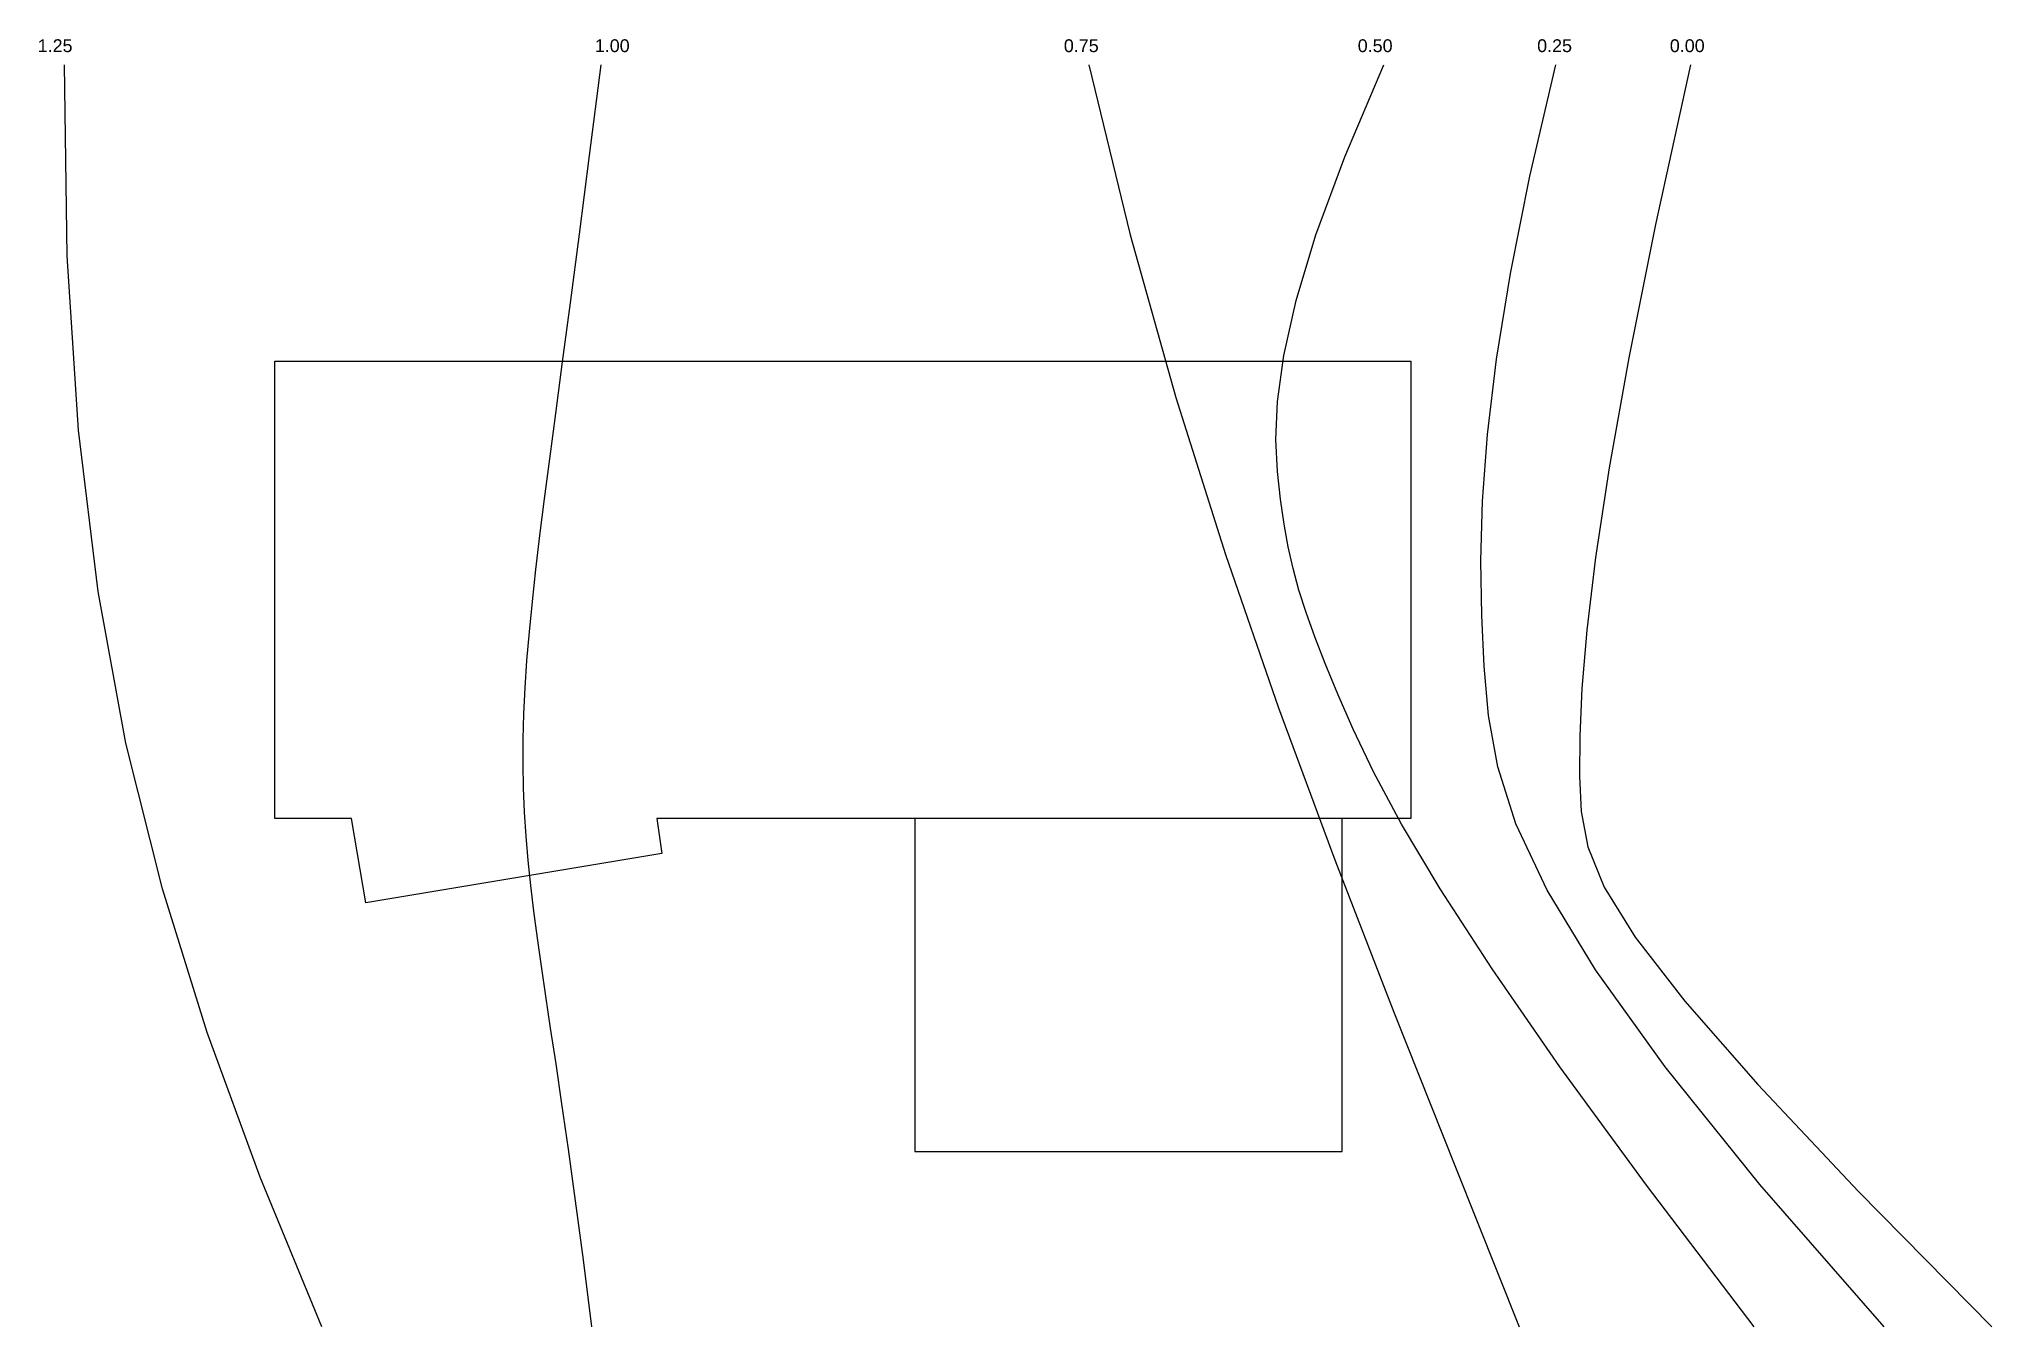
# Model space of a CAD drawing. Header units: metres. Extents: x -2.8 to 20.1, y -11.3 to 3.8.
import ezdxf

# ---------------------------------------------------------------- set-up
doc = ezdxf.new("R2010")
doc.units = ezdxf.units.M
for name, color, linetype in [('CONTORNO', 1, 'Continuous'), ('CURVAS', 251, 'Continuous'), ('TXT-CURVAS', 3, 'Continuous')]:
    doc.layers.add(name, color=color, linetype=linetype)
doc.styles.add('Arial', font='arial.ttf')

msp = doc.modelspace()

# ---------------------------------------------------------------- linework, layer by layer
at = {"layer": 'CONTORNO'}
for points in [[(0, 0), (13.3, 0), (13.3, -5.35), (4.473, -5.35), (4.531, -5.76), (1.065, -6.338), (0.9, -5.35), (0, -5.35)], [(7.493, -9.248), (12.493, -9.248), (12.493, -5.35), (7.493, -5.35)]]:
    msp.add_lwpolyline(points, close=True, dxfattribs=at)
at = {"layer": 'CURVAS'}
for points in [[(0.551, -11.299), (-0.169, -9.547), (-0.791, -7.853), (-1.315, -6.174), (-1.741, -4.468), (-2.068, -2.692), (-2.298, -0.806), (-2.429, 1.234), (-2.462, 3.47)], [(3.713, -11.299), (3.613, -10.514), (3.521, -9.825), (3.438, -9.22), (3.362, -8.689), (3.293, -8.221), (3.23, -7.804), (3.174, -7.427), (3.122, -7.079), (3.076, -6.75), (3.035, -6.436), (2.999, -6.134), (2.968, -5.842), (2.944, -5.556), (2.925, -5.274), (2.913, -4.992), (2.908, -4.709), (2.909, -4.421), (2.917, -4.125), (2.932, -3.819), (2.953, -3.5), (2.981, -3.165), (3.016, -2.811), (3.057, -2.437), (3.104, -2.038), (3.158, -1.611), (3.219, -1.14), (3.289, -0.612), (3.37, -0.008), (3.462, 0.686), (3.567, 1.486), (3.686, 2.409), (3.821, 3.47)], [(9.53, 3.47), (10.015, 1.479), (10.549, -0.423), (11.129, -2.259), (11.75, -4.054), (12.409, -5.832), (13.1, -7.616), (13.821, -9.43), (14.567, -11.299)], [(17.318, -11.299), (16.056, -9.642), (15.044, -8.256), (14.25, -7.11), (13.643, -6.174), (13.191, -5.415), (12.862, -4.803), (12.623, -4.306), (12.444, -3.894), (12.297, -3.538), (12.174, -3.223), (12.073, -2.94), (11.989, -2.677), (11.92, -2.424), (11.863, -2.17), (11.815, -1.904), (11.773, -1.615), (11.736, -1.291), (11.719, -0.916), (11.739, -0.469), (11.812, 0.067), (11.956, 0.71), (12.188, 1.479), (12.525, 2.393), (12.984, 3.47)], [(18.837, -11.299), (17.385, -9.632), (16.276, -8.254), (15.461, -7.121), (14.895, -6.188), (14.528, -5.411), (14.315, -4.745), (14.207, -4.145), (14.157, -3.568), (14.128, -2.973), (14.119, -2.336), (14.139, -1.637), (14.197, -0.857), (14.303, 0.024), (14.464, 1.026), (14.692, 2.168), (14.994, 3.47)], [(16.572, 3.47), (16.164, 1.6), (15.85, 0.039), (15.62, -1.247), (15.459, -2.296), (15.357, -3.145), (15.3, -3.83), (15.277, -4.387), (15.274, -4.853), (15.291, -5.267), (15.37, -5.682), (15.563, -6.154), (15.923, -6.738), (16.504, -7.489), (17.359, -8.462), (18.54, -9.714), (20.1, -11.299)]]:
    msp.add_lwpolyline(points, dxfattribs=at)

# ---------------------------------------------------------------- texts
at = {"layer": 'TXT-CURVAS', "style": 'Arial'}
for s, p in [('1.25', (-2.774, 3.618)), ('1.00', (3.747, 3.618)), ('0.75', (9.237, 3.618)), ('0.50', (12.677, 3.618)), ('0.25', (14.777, 3.618)), ('0.00', (16.33, 3.618))]:
    msp.add_text(s, height=0.15, dxfattribs=at).set_placement(p)

doc.saveas('drawing.dxf')
